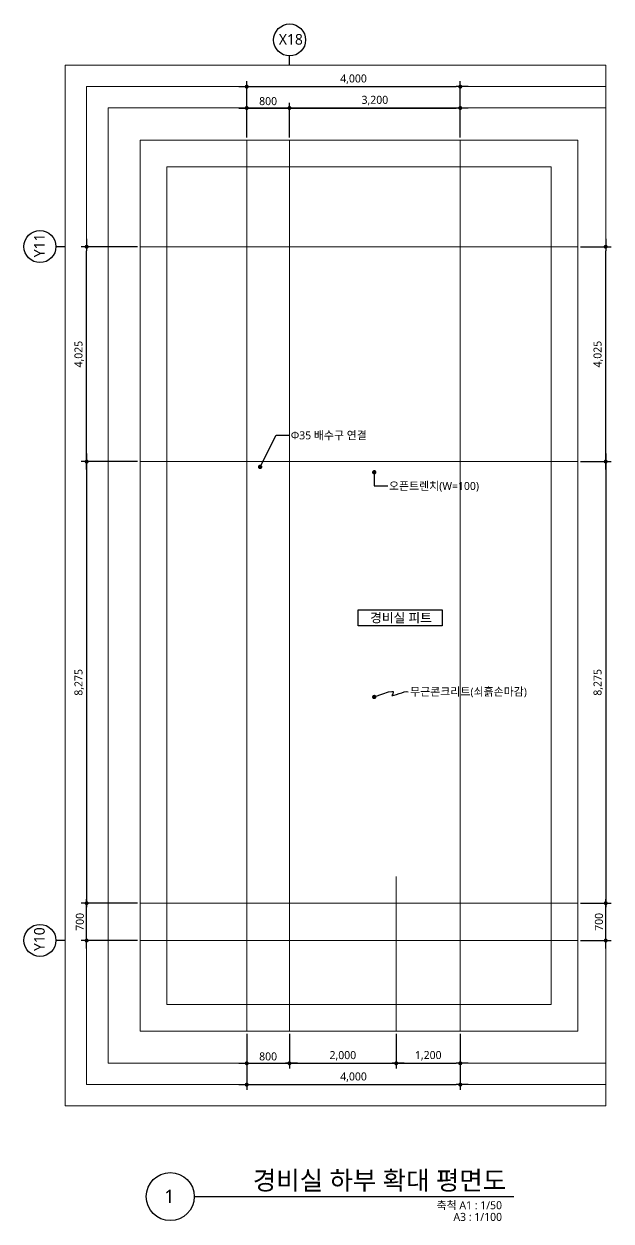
# Model space of a CAD drawing. Header units: millimetres. Extents: x -3672364 to -3590876, y -108975 to -79664.
# Drawn here: x -3672364 to -3661364, y -105047 to -82616 of the extents above; entities that cross this region are included whole.
import ezdxf
from ezdxf.enums import TextEntityAlignment as Align

# ---------------------------------------------------------------- set-up
doc = ezdxf.new("R2010")
doc.units = ezdxf.units.MM
doc.header["$LTSCALE"] = 100
doc.header["$MEASUREMENT"] = 0
doc.linetypes.add('CEN', pattern=[62, 60, -1, 0, -1])
doc.layers.get('0').update_dxf_attribs({"linetype": 'CONTINUOUS'})
for name, color, linetype, lineweight in [('A-AXIS-BUBL', 7, 'CONTINUOUS', 25), ('A-AXIS-LINE', 1, 'CEN', 15), ('A-DIMS', 7, 'CONTINUOUS', 25), ('A-MKXS-LEAD', 7, 'CONTINUOUS', 25), ('A-MKXS-TEXT1', 3, 'CONTINUOUS', 25), ('A-MKXX-NAME', 3, 'CONTINUOUS', 25), ('A-MKXX-SYMB', 7, 'CONTINUOUS', 25), ('A-XXXX-SYMB', 7, 'CONTINUOUS', 25), ('A-XXXX-TXT1', 3, 'CONTINUOUS', 25), ('A-XXXX-TXT2', 3, 'CONTINUOUS', 25)]:
    doc.layers.add(name, color=color, linetype=linetype, lineweight=lineweight)
doc.layers.add('A-XXXX-NPLT', color=144, linetype='CONTINUOUS', lineweight=15, plot=False)
doc.styles.add('HY울릉도L', font='')
doc.styles.add('맑은고딕', font='malgun.ttf')
doc.styles.get('HY울릉도L').set_extended_font_data('HYwulM')
doc.dimstyles.new('CDIM', dxfattribs={"dimtxt": 3, "dimasz": 1.5, "dimexe": 2, "dimexo": 1, "dimgap": 1, "dimtad": 1, "dimdec": 0, "dimrnd": 0.5, "dimzin": 0, "dimdsep": 32, "dimlunit": 6, "dimtxsty": 'HY울릉도L', "dimblk1": '_CIDOT', "dimblk2": '_CIDOT', "dimsah": 1, "dimcen": 5.5, "dimclrd": 2, "dimclre": 2, "dimclrt": 7, "dimadec": 0, "dimazin": 0, "dimtfac": 1, "dimtdec": 0, "dimtix": 1, "dimtmove": 2, "dimatfit": 1, "dimldrblk": '_CIDOT', "dimfxl": 1, "dimtolj": 1, "dimtzin": 0, "dimlwd": -1, "dimarcsym": 0})

# ---------------------------------------------------------------- blocks, each defined once
blk = doc.blocks.new('_CIDOT')
at = {"color": 0, "linetype": 'ByBlock'}
blk.add_line((2, 0), (-1, 0), dxfattribs=at)
at = {"color": 0, "linetype": 'ByBlock', "const_width": 0.5}
blk.add_lwpolyline([(-0.25, 0, 1), (0.25, 0, 1)], format="xyb", close=True, dxfattribs=at)
blk = doc.blocks.new('*D43')
at = {"layer": 'A-DIMS', "lineweight": -2, "transparency": 16777216}
for p, q in [((-3668189, -84741), (-3668189, -83691)), ((-3664189, -84741), (-3664189, -83691))]:
    blk.add_line(p, q, dxfattribs=at)
at = {"layer": 'A-DIMS', "transparency": 16777216}
blk.add_line((-3668114, -83791), (-3664264, -83791), dxfattribs=at)
at = {"layer": 'A-DIMS', "transparency": 16777216, "xscale": 75, "yscale": 75, "zscale": 75, "rotation": 180}
blk.add_blockref('_CIDOT', (-3668189, -83791), dxfattribs=at)
at = {"layer": 'A-DIMS', "transparency": 16777216, "xscale": 75, "yscale": 75, "zscale": 75}
blk.add_blockref('_CIDOT', (-3664189, -83791), dxfattribs=at)
at = {"layer": 'A-DIMS', "color": 3, "transparency": 16777216, "insert": (-3666189, -83651), "char_height": 150, "attachment_point": 5, "style": '맑은고딕'}
blk.add_mtext('\\A1;4,000', dxfattribs=at)
blk = doc.blocks.new('*D44')
at = {"layer": 'A-DIMS', "lineweight": -2, "transparency": 16777216}
for p, q in [((-3670239, -90816), (-3671289, -90816)), ((-3670239, -99091), (-3671289, -99091))]:
    blk.add_line(p, q, dxfattribs=at)
at = {"layer": 'A-DIMS', "transparency": 16777216}
blk.add_line((-3671189, -90891), (-3671189, -99016), dxfattribs=at)
at = {"layer": 'A-DIMS', "transparency": 16777216, "xscale": 75, "yscale": 75, "zscale": 75}
for p, rotation in [((-3671189, -90816), 90), ((-3671189, -99091), 270)]:
    blk.add_blockref('_CIDOT', p, dxfattribs=dict(at, rotation=rotation))
at = {"layer": 'A-DIMS', "color": 3, "transparency": 16777216, "insert": (-3671329, -94953), "char_height": 150, "attachment_point": 5, "rotation": 90, "style": '맑은고딕'}
blk.add_mtext('\\A1;8,275', dxfattribs=at)
blk = doc.blocks.new('*D45')
at = {"layer": 'A-DIMS', "lineweight": -2, "transparency": 16777216}
for p, q in [((-3670239, -99091), (-3671289, -99091)), ((-3670239, -99791), (-3671289, -99791))]:
    blk.add_line(p, q, dxfattribs=at)
at = {"layer": 'A-DIMS', "transparency": 16777216}
blk.add_line((-3671189, -99716), (-3671189, -99166), dxfattribs=at)
at = {"layer": 'A-DIMS', "transparency": 16777216, "xscale": 75, "yscale": 75, "zscale": 75}
for p, rotation in [((-3671189, -99091), 90), ((-3671189, -99791), 270)]:
    blk.add_blockref('_CIDOT', p, dxfattribs=dict(at, rotation=rotation))
at = {"layer": 'A-DIMS', "color": 3, "transparency": 16777216, "insert": (-3671316, -99441), "char_height": 150, "attachment_point": 5, "rotation": 90, "style": '맑은고딕'}
blk.add_mtext('\\A1;700', dxfattribs=at)
blk = doc.blocks.new('*D46')
at = {"layer": 'A-DIMS', "lineweight": -2, "transparency": 16777216}
for p, q in [((-3670239, -86791), (-3671289, -86791)), ((-3670239, -90816), (-3671289, -90816))]:
    blk.add_line(p, q, dxfattribs=at)
at = {"layer": 'A-DIMS', "transparency": 16777216}
blk.add_line((-3671189, -90741), (-3671189, -86866), dxfattribs=at)
at = {"layer": 'A-DIMS', "transparency": 16777216, "xscale": 75, "yscale": 75, "zscale": 75}
for p, rotation in [((-3671189, -86791), 90), ((-3671189, -90816), 270)]:
    blk.add_blockref('_CIDOT', p, dxfattribs=dict(at, rotation=rotation))
at = {"layer": 'A-DIMS', "color": 3, "transparency": 16777216, "insert": (-3671329, -88803), "char_height": 150, "attachment_point": 5, "rotation": 90, "style": '맑은고딕'}
blk.add_mtext('\\A1;4,025', dxfattribs=at)
blk = doc.blocks.new('*D47')
at = {"layer": 'A-DIMS', "lineweight": -2, "transparency": 16777216}
for p, q in [((-3668189, -84741), (-3668189, -84091)), ((-3667389, -84741), (-3667389, -84091))]:
    blk.add_line(p, q, dxfattribs=at)
at = {"layer": 'A-DIMS', "transparency": 16777216}
blk.add_line((-3668114, -84191), (-3667464, -84191), dxfattribs=at)
at = {"layer": 'A-DIMS', "transparency": 16777216, "xscale": 75, "yscale": 75, "zscale": 75, "rotation": 180}
blk.add_blockref('_CIDOT', (-3668189, -84191), dxfattribs=at)
at = {"layer": 'A-DIMS', "transparency": 16777216, "xscale": 75, "yscale": 75, "zscale": 75}
blk.add_blockref('_CIDOT', (-3667389, -84191), dxfattribs=at)
at = {"layer": 'A-DIMS', "color": 3, "transparency": 16777216, "insert": (-3667789, -84063), "char_height": 150, "attachment_point": 5, "style": '맑은고딕'}
blk.add_mtext('\\A1;800', dxfattribs=at)
blk = doc.blocks.new('*D48')
at = {"layer": 'A-DIMS', "lineweight": -2, "transparency": 16777216}
for p, q in [((-3667389, -84741), (-3667389, -84091)), ((-3664189, -84741), (-3664189, -84091))]:
    blk.add_line(p, q, dxfattribs=at)
at = {"layer": 'A-DIMS', "transparency": 16777216}
blk.add_line((-3667314, -84191), (-3664264, -84191), dxfattribs=at)
at = {"layer": 'A-DIMS', "transparency": 16777216, "xscale": 75, "yscale": 75, "zscale": 75, "rotation": 180}
blk.add_blockref('_CIDOT', (-3667389, -84191), dxfattribs=at)
at = {"layer": 'A-DIMS', "transparency": 16777216, "xscale": 75, "yscale": 75, "zscale": 75}
blk.add_blockref('_CIDOT', (-3664189, -84191), dxfattribs=at)
at = {"layer": 'A-DIMS', "color": 3, "transparency": 16777216, "insert": (-3665789, -84051), "char_height": 150, "attachment_point": 5, "style": '맑은고딕'}
blk.add_mtext('\\A1;3,200', dxfattribs=at)
blk = doc.blocks.new('*D49')
at = {"layer": 'A-DIMS', "lineweight": -2, "transparency": 16777216}
for p, q in [((-3668189, -101541), (-3668189, -102591)), ((-3664189, -101541), (-3664189, -102591))]:
    blk.add_line(p, q, dxfattribs=at)
at = {"layer": 'A-DIMS', "transparency": 16777216}
blk.add_line((-3668114, -102491), (-3664264, -102491), dxfattribs=at)
at = {"layer": 'A-DIMS', "transparency": 16777216, "xscale": 75, "yscale": 75, "zscale": 75, "rotation": 180}
blk.add_blockref('_CIDOT', (-3668189, -102491), dxfattribs=at)
at = {"layer": 'A-DIMS', "transparency": 16777216, "xscale": 75, "yscale": 75, "zscale": 75}
blk.add_blockref('_CIDOT', (-3664189, -102491), dxfattribs=at)
at = {"layer": 'A-DIMS', "color": 3, "transparency": 16777216, "insert": (-3666189, -102351), "char_height": 150, "attachment_point": 5, "style": '맑은고딕'}
blk.add_mtext('\\A1;4,000', dxfattribs=at)
blk = doc.blocks.new('*D50')
at = {"layer": 'A-DIMS', "lineweight": -2, "transparency": 16777216}
for p, q in [((-3668189, -101541), (-3668189, -102191)), ((-3667389, -101541), (-3667389, -102191))]:
    blk.add_line(p, q, dxfattribs=at)
at = {"layer": 'A-DIMS', "transparency": 16777216}
blk.add_line((-3668114, -102091), (-3667464, -102091), dxfattribs=at)
at = {"layer": 'A-DIMS', "transparency": 16777216, "xscale": 75, "yscale": 75, "zscale": 75, "rotation": 180}
blk.add_blockref('_CIDOT', (-3668189, -102091), dxfattribs=at)
at = {"layer": 'A-DIMS', "transparency": 16777216, "xscale": 75, "yscale": 75, "zscale": 75}
blk.add_blockref('_CIDOT', (-3667389, -102091), dxfattribs=at)
at = {"layer": 'A-DIMS', "color": 3, "transparency": 16777216, "insert": (-3667789, -101963), "char_height": 150, "attachment_point": 5, "style": '맑은고딕'}
blk.add_mtext('\\A1;800', dxfattribs=at)
blk = doc.blocks.new('*D51')
at = {"layer": 'A-DIMS', "lineweight": -2, "transparency": 16777216}
for p, q in [((-3667389, -101541), (-3667389, -102191)), ((-3665389, -101541), (-3665389, -102191))]:
    blk.add_line(p, q, dxfattribs=at)
at = {"layer": 'A-DIMS', "transparency": 16777216}
blk.add_line((-3667314, -102091), (-3665464, -102091), dxfattribs=at)
at = {"layer": 'A-DIMS', "transparency": 16777216, "xscale": 75, "yscale": 75, "zscale": 75, "rotation": 180}
blk.add_blockref('_CIDOT', (-3667389, -102091), dxfattribs=at)
at = {"layer": 'A-DIMS', "transparency": 16777216, "xscale": 75, "yscale": 75, "zscale": 75}
blk.add_blockref('_CIDOT', (-3665389, -102091), dxfattribs=at)
at = {"layer": 'A-DIMS', "color": 3, "transparency": 16777216, "insert": (-3666389, -101951), "char_height": 150, "attachment_point": 5, "style": '맑은고딕'}
blk.add_mtext('\\A1;2,000', dxfattribs=at)
blk = doc.blocks.new('*D52')
at = {"layer": 'A-DIMS', "lineweight": -2, "transparency": 16777216}
for p, q in [((-3665389, -101541), (-3665389, -102191)), ((-3664189, -101541), (-3664189, -102191))]:
    blk.add_line(p, q, dxfattribs=at)
at = {"layer": 'A-DIMS', "transparency": 16777216}
blk.add_line((-3665314, -102091), (-3664264, -102091), dxfattribs=at)
at = {"layer": 'A-DIMS', "transparency": 16777216, "xscale": 75, "yscale": 75, "zscale": 75, "rotation": 180}
blk.add_blockref('_CIDOT', (-3665389, -102091), dxfattribs=at)
at = {"layer": 'A-DIMS', "transparency": 16777216, "xscale": 75, "yscale": 75, "zscale": 75}
blk.add_blockref('_CIDOT', (-3664189, -102091), dxfattribs=at)
at = {"layer": 'A-DIMS', "color": 3, "transparency": 16777216, "insert": (-3664789, -101950), "char_height": 150, "attachment_point": 5, "style": '맑은고딕'}
blk.add_mtext('\\A1;1,200', dxfattribs=at)
blk = doc.blocks.new('*D53')
at = {"layer": 'A-DIMS', "lineweight": -2, "transparency": 16777216}
for p, q in [((-3661939, -90816), (-3661364, -90816)), ((-3661939, -99091), (-3661364, -99091))]:
    blk.add_line(p, q, dxfattribs=at)
at = {"layer": 'A-DIMS', "transparency": 16777216}
blk.add_line((-3661464, -90891), (-3661464, -99016), dxfattribs=at)
at = {"layer": 'A-DIMS', "transparency": 16777216, "xscale": 75, "yscale": 75, "zscale": 75}
for p, rotation in [((-3661464, -90816), 90), ((-3661464, -99091), 270)]:
    blk.add_blockref('_CIDOT', p, dxfattribs=dict(at, rotation=rotation))
at = {"layer": 'A-DIMS', "color": 3, "transparency": 16777216, "insert": (-3661604, -94953), "char_height": 150, "attachment_point": 5, "rotation": 90, "style": '맑은고딕'}
blk.add_mtext('\\A1;8,275', dxfattribs=at)
blk = doc.blocks.new('*D54')
at = {"layer": 'A-DIMS', "lineweight": -2, "transparency": 16777216}
for p, q in [((-3661939, -99091), (-3661364, -99091)), ((-3661939, -99791), (-3661364, -99791))]:
    blk.add_line(p, q, dxfattribs=at)
at = {"layer": 'A-DIMS', "transparency": 16777216}
blk.add_line((-3661464, -99716), (-3661464, -99166), dxfattribs=at)
at = {"layer": 'A-DIMS', "transparency": 16777216, "xscale": 75, "yscale": 75, "zscale": 75}
for p, rotation in [((-3661464, -99091), 90), ((-3661464, -99791), 270)]:
    blk.add_blockref('_CIDOT', p, dxfattribs=dict(at, rotation=rotation))
at = {"layer": 'A-DIMS', "color": 3, "transparency": 16777216, "insert": (-3661591, -99441), "char_height": 150, "attachment_point": 5, "rotation": 90, "style": '맑은고딕'}
blk.add_mtext('\\A1;700', dxfattribs=at)
blk = doc.blocks.new('*D55')
at = {"layer": 'A-DIMS', "lineweight": -2, "transparency": 16777216}
for p, q in [((-3661939, -86791), (-3661364, -86791)), ((-3661939, -90816), (-3661364, -90816))]:
    blk.add_line(p, q, dxfattribs=at)
at = {"layer": 'A-DIMS', "transparency": 16777216}
blk.add_line((-3661464, -90741), (-3661464, -86866), dxfattribs=at)
at = {"layer": 'A-DIMS', "transparency": 16777216, "xscale": 75, "yscale": 75, "zscale": 75}
for p, rotation in [((-3661464, -86791), 90), ((-3661464, -90816), 270)]:
    blk.add_blockref('_CIDOT', p, dxfattribs=dict(at, rotation=rotation))
at = {"layer": 'A-DIMS', "color": 3, "transparency": 16777216, "insert": (-3661604, -88803), "char_height": 150, "attachment_point": 5, "rotation": 90, "style": '맑은고딕'}
blk.add_mtext('\\A1;4,025', dxfattribs=at)

msp = doc.modelspace()

# ---------------------------------------------------------------- linework, layer by layer
at = {"layer": 'A-AXIS-BUBL', "ltscale": 0.2}
for p, q in [((-3667388.8, -83390.8), (-3667388.8, -83215.8)), ((-3671588.8, -86790.8), (-3671763.9, -86790.8)), ((-3671588.8, -99790.8), (-3671763.9, -99790.8))]:
    msp.add_line(p, q, dxfattribs=at)
for centre in [(-3667385.9, -82915.8), (-3672063.8, -86787.9), (-3672063.8, -99787.9)]:
    msp.add_circle(centre, 300, dxfattribs=at)
at = {"layer": 'A-AXIS-LINE', "ltscale": 50}
for p, q in [((-3668188.8, -101490.8), (-3668188.8, -84790.8)), ((-3667388.8, -101490.8), (-3667388.8, -84790.8)), ((-3664188.8, -101490.8), (-3664188.8, -84790.8)), ((-3670188.8, -86790.8), (-3661988.8, -86790.8)), ((-3670188.8, -90815.8), (-3661988.8, -90815.8)), ((-3665388.8, -101490.8), (-3665388.8, -98590.8)), ((-3670188.8, -99090.8), (-3661988.8, -99090.8)), ((-3670188.8, -99790.8), (-3661988.8, -99790.8))]:
    msp.add_line(p, q, dxfattribs=at)
at = {"layer": 'A-MKXS-LEAD'}
for p, q in [((-3667938.8, -90915.8), (-3667638.8, -90319.1)), ((-3667638.8, -90319.1), (-3667382.5, -90319.1)), ((-3665800.4, -91015.8), (-3665800.4, -91269.1)), ((-3665800.4, -91269.1), (-3665544.1, -91269.1))]:
    msp.add_line(p, q, dxfattribs=at)
at = {"layer": 'A-MKXS-LEAD', "const_width": 40}
for points in [[(-3667959.6, -90913.7, 1), (-3667918.1, -90917.9, 1)], [(-3665821.1, -91013.7, 1), (-3665779.7, -91017.9, 1)], [(-3665821.1, -95224.7, 1), (-3665779.7, -95228.9, 1)]]:
    msp.add_lwpolyline(points, format="xyb", close=True, dxfattribs=at)
at = {"layer": 'A-MKXS-LEAD'}
msp.add_lwpolyline([(-3665800.4, -95226.8), (-3665637.5, -95165.4), (-3665531.3, -95132.2), (-3665470.9, -95121.5), (-3665445.2, -95127.3), (-3665443.3, -95143.8), (-3665454.1, -95165.1), (-3665466.7, -95185.5), (-3665469.9, -95198.9), (-3665455.5, -95201.1), (-3665425.3, -95193.8), (-3665383.9, -95180.1), (-3665335.7, -95163.3), (-3665285.4, -95146.4), (-3665237.4, -95132.8), (-3665196.2, -95125.6), (-3665166.4, -95128)], dxfattribs=at)
at = {"layer": 'A-MKXX-SYMB'}
msp.add_lwpolyline([(-3664526.3, -93892), (-3666101.3, -93892), (-3666101.3, -93592), (-3664526.3, -93592)], close=True, dxfattribs=at)
at = {"layer": 'A-XXXX-NPLT'}
for points in [[(-3661463.8, -83390.8), (-3671588.8, -83390.8), (-3671588.8, -102890.8), (-3661463.8, -102890.8)], [(-3661463.8, -83790.8), (-3671188.8, -83790.8), (-3671188.8, -102490.8), (-3661463.8, -102490.8)], [(-3661463.8, -84190.8), (-3670788.8, -84190.8), (-3670788.8, -102090.8), (-3661463.8, -102090.8)], [(-3661988.8, -84790.8), (-3670188.8, -84790.8), (-3670188.8, -101490.8), (-3661988.8, -101490.8)], [(-3662488.8, -85290.8), (-3669688.8, -85290.8), (-3669688.8, -100990.8), (-3662488.8, -100990.8)]]:
    msp.add_lwpolyline(points, close=True, dxfattribs=at)
at = {"layer": 'A-XXXX-SYMB'}
msp.add_line((-3669171.7, -104589), (-3663185.5, -104589), dxfattribs=at)
msp.add_circle((-3669621.7, -104589), 450, dxfattribs=at)

# ---------------------------------------------------------------- texts
at = {"layer": 'A-MKXS-TEXT1', "style": '맑은고딕'}
for s, p in [('Φ35 배수구 연결', (-3667363.4, -90323.7)), ('오픈트렌치(W=100)', (-3665524.9, -91273.7)), ('무근콘크리트(쇠흙손마감)', (-3665128.2, -95128))]:
    msp.add_text(s, height=150, dxfattribs=at).set_placement(p, align=Align.MIDDLE_LEFT)
at = {"layer": 'A-MKXX-NAME', "style": '맑은고딕'}
msp.add_text('경비실 피트', height=175, dxfattribs=at).set_placement((-3665299.5, -93742), align=Align.MIDDLE_CENTER)
at = {"layer": 'A-XXXX-TXT1', "style": '맑은고딕'}
msp.add_text('경비실 하부 확대 평면도', height=350, dxfattribs=at).set_placement((-3663328.4, -104566.4), align=Align.BOTTOM_RIGHT)
msp.add_text('1', height=250, dxfattribs=at).set_placement((-3669639.9, -104583.7), align=Align.MIDDLE)
for s, p in [('축척 A1 : 1/50', (-3663406.3, -104675.1)), ('A3 : 1/100', (-3663406.3, -104894.1))]:
    msp.add_text(s, height=150, dxfattribs=at).set_placement(p, align=Align.TOP_RIGHT)
at = {"layer": 'A-XXXX-TXT2', "ltscale": 0.2, "style": '맑은고딕'}
msp.add_text('X18', height=200, dxfattribs=at).set_placement((-3667363.3, -82904.8), align=Align.MIDDLE)
for s, p in [('Y11', (-3672074.9, -86765.2)), ('Y10', (-3672074.9, -99765.2))]:
    msp.add_text(s, height=200, rotation=90, dxfattribs=at).set_placement(p, align=Align.MIDDLE)

# ---------------------------------------------------------------- dimensions: what is measured, and where the dimension line sits
at = {"layer": 'A-DIMS'}
for base, p1, p2, picture, middle in [((-3664188.8, -83790.8), (-3668188.8, -84790.8), (-3664188.8, -84790.8), '*D43', (-3666188.8, -83650.7)), ((-3667388.8, -84190.8), (-3668188.8, -84790.8), (-3667388.8, -84790.8), '*D47', (-3667788.8, -84063.3)), ((-3664188.8, -84190.8), (-3667388.8, -84790.8), (-3664188.8, -84790.8), '*D48', (-3665788.8, -84050.7)), ((-3664188.8, -102490.8), (-3668188.8, -101490.8), (-3664188.8, -101490.8), '*D49', (-3666188.8, -102350.7)), ((-3667388.8, -102090.8), (-3668188.8, -101490.8), (-3667388.8, -101490.8), '*D50', (-3667788.8, -101963.3)), ((-3665388.8, -102090.8), (-3667388.8, -101490.8), (-3665388.8, -101490.8), '*D51', (-3666388.8, -101950.7)), ((-3664188.8, -102090.8), (-3665388.8, -101490.8), (-3664188.8, -101490.8), '*D52', (-3664788.8, -101950.3))]:
    dim = msp.add_linear_dim(base=base, p1=p1, p2=p2, dimstyle='CDIM', override={"dimscale": 50, "dimtxsty": '맑은고딕', "dimclrd": 256, "dimclre": 256, "dimclrt": 3}, dxfattribs=at)
    dim.commit()
    dim.dimension.update_dxf_attribs({"geometry": picture, "text_midpoint": middle})
for base, p1, p2, angle, picture, middle in [((-3671188.8, -86790.8), (-3670188.8, -90815.8), (-3670188.8, -86790.8), 270, '*D46', (-3671328.9, -88803.3)), ((-3661463.8, -86790.8), (-3661988.8, -90815.8), (-3661988.8, -86790.8), 270, '*D55', (-3661603.9, -88803.3)), ((-3671188.8, -99090.8), (-3670188.8, -90815.8), (-3670188.8, -99090.8), 90, '*D44', (-3671328.9, -94953.3)), ((-3661463.8, -99090.8), (-3661988.8, -90815.8), (-3661988.8, -99090.8), 90, '*D53', (-3661603.9, -94953.3)), ((-3671188.8, -99090.8), (-3670188.8, -99790.8), (-3670188.8, -99090.8), 270, '*D45', (-3671316.3, -99440.8)), ((-3661463.8, -99090.8), (-3661988.8, -99790.8), (-3661988.8, -99090.8), 270, '*D54', (-3661591.3, -99440.8))]:
    dim = msp.add_linear_dim(base=base, p1=p1, p2=p2, angle=angle, dimstyle='CDIM', override={"dimscale": 50, "dimtxsty": '맑은고딕', "dimclrd": 256, "dimclre": 256, "dimclrt": 3}, dxfattribs=at)
    dim.commit()
    dim.dimension.update_dxf_attribs({"geometry": picture, "text_midpoint": middle})

doc.saveas('drawing.dxf')
